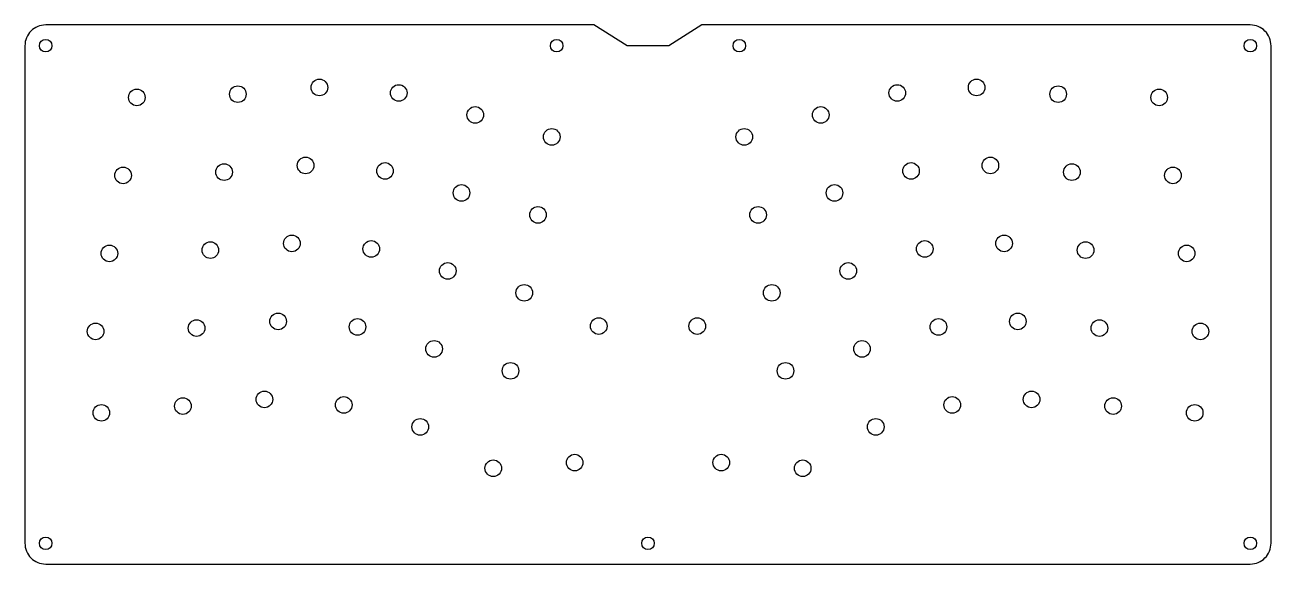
# Model space of a CAD drawing. Header units: inches. Extents: x -150 to 150, y -16 to 114.
import ezdxf

# ---------------------------------------------------------------- set-up
doc = ezdxf.new("R2010")
doc.units = ezdxf.units.IN
doc.header["$MEASUREMENT"] = 0
doc.layers.get('0').update_dxf_attribs({"color": 1})

msp = doc.modelspace()

# ---------------------------------------------------------------- linework, layer by layer
msp.add_lwpolyline([(145.43, 113.89), (13.43, 113.89), (5.43, 108.89), (-4.57, 108.89), (-12.57, 113.89), (-144.57, 113.89, 0.414214), (-149.57, 108.89), (-149.57, -10.8, 0.414214), (-144.57, -15.8), (145.43, -15.8, 0.414214), (150.43, -10.8), (150.43, 108.89, 0.414214)], format="xyb", close=True)
for centre, radius in [((-144.57, 108.89), 1.5), ((-21.57, 108.89), 1.5), ((22.43, 108.89), 1.5), ((145.43, 108.89), 1.5), ((-98.31, 97.24), 2), ((-78.68, 98.85), 2), ((-59.57, 97.52), 2), ((60.44, 97.52), 2), ((79.55, 98.85), 2), ((99.17, 97.24), 2), ((-122.63, 96.45), 2), ((123.49, 96.45), 2), ((-41.16, 92.24), 2), ((42.02, 92.24), 2), ((-22.75, 86.96), 2), ((23.61, 86.96), 2), ((-81.99, 80.09), 2), ((82.85, 80.09), 2), ((-125.94, 77.69), 2), ((-101.62, 78.48), 2), ((-62.88, 78.76), 2), ((63.75, 78.76), 2), ((102.48, 78.48), 2), ((126.8, 77.69), 2), ((-44.47, 73.48), 2), ((45.33, 73.48), 2), ((-26.05, 68.2), 2), ((26.92, 68.2), 2), ((-85.3, 61.33), 2), ((86.16, 61.33), 2), ((-129.24, 58.93), 2), ((-104.93, 59.72), 2), ((-66.19, 60), 2), ((67.05, 60), 2), ((105.79, 59.72), 2), ((130.11, 58.93), 2), ((-47.78, 54.72), 2), ((48.64, 54.72), 2), ((-29.36, 49.44), 2), ((30.23, 49.44), 2), ((-132.55, 40.17), 2), ((-108.23, 40.96), 2), ((-88.61, 42.57), 2), ((-69.5, 41.23), 2), ((-11.43, 41.44), 2), ((12.29, 41.44), 2), ((70.36, 41.23), 2), ((89.47, 42.57), 2), ((109.1, 40.96), 2), ((133.42, 40.17), 2), ((-51.08, 35.96), 2), ((51.95, 35.96), 2), ((-32.67, 30.68), 2), ((33.54, 30.68), 2), ((-111.54, 22.2), 2), ((-91.91, 23.81), 2), ((-72.81, 22.47), 2), ((73.67, 22.47), 2), ((92.78, 23.81), 2), ((112.41, 22.2), 2), ((-131.17, 20.58), 2), ((132.04, 20.58), 2), ((-54.39, 17.2), 2), ((55.26, 17.2), 2), ((-36.81, 7.23), 2), ((-17.22, 8.61), 2), ((18.08, 8.61), 2), ((37.67, 7.23), 2), ((-144.57, -10.8), 1.5), ((0.43, -10.8), 1.5), ((145.43, -10.8), 1.5)]:
    msp.add_circle(centre, radius)

doc.saveas('drawing.dxf')
